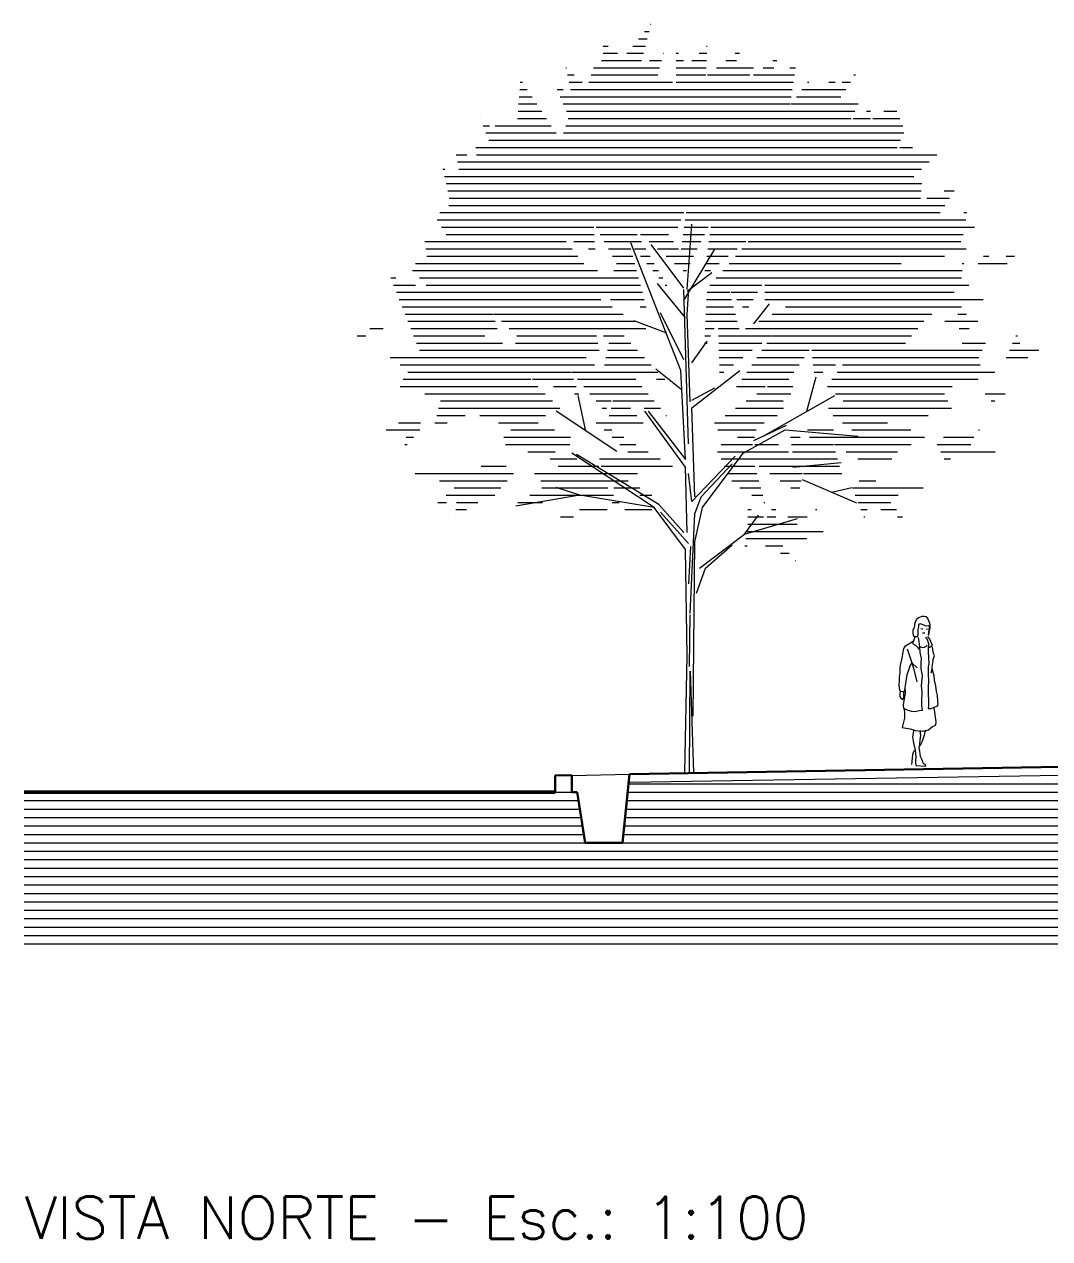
# Model space of a CAD drawing. Extents: x 1009 to 1343, y -172900 to 201.
# Drawn here: x 1212.1 to 1224.27, y -102.67 to -88.26 of the extents above; entities that cross this region are included whole.
import ezdxf

# ---------------------------------------------------------------- set-up
doc = ezdxf.new("R2010")
doc.units = 0
doc.header["$LTSCALE"] = 0.5
doc.layers.get('0').update_dxf_attribs({"linetype": 'CONTINUOUS'})
for name, color, linetype, lineweight in [('Punta 01', 6, 'CONTINUOUS', 9), ('Punta 015', 64, 'CONTINUOUS', 13), ('Punta 03', 171, 'CONTINUOUS', 30), ('Punta 05', 52, 'CONTINUOUS', 50), ('Tratamiento pisos', 251, 'CONTINUOUS', 9)]:
    doc.layers.add(name, color=color, linetype=linetype, lineweight=lineweight)
doc.styles.add('Texto 5 mm', font='simplex.shx', dxfattribs={"height": 0.5})

# ---------------------------------------------------------------- blocks, each defined once
blk = doc.blocks.new('*X61')
at = {"color": 0, "linetype": 'ByBlock'}
for p, q in [((7.465, 14.3), (7.472, 14.3)), ((7.302, 14.1), (7.42, 14.1)), ((7.384, 14.2), (7.446, 14.2)), ((6.81, 14), (6.88, 14)), ((7.22, 14), (7.395, 14)), ((8.238, 14), (8.248, 14)), ((6.788, 13.8), (7.343, 13.8)), ((6.81, 13.9), (7.01, 13.9)), ((7.138, 13.9), (7.369, 13.9)), ((7.453, 13.8), (7.618, 13.8)), ((7.64, 13.9), (7.646, 13.9)), ((7.819, 13.9), (7.852, 13.9)), ((7.819, 13.8), (7.922, 13.8)), ((8.038, 13.8), (8.238, 13.8)), ((8.138, 13.9), (8.243, 13.9)), ((8.506, 13.8), (8.651, 13.8)), ((8.634, 13.9), (8.693, 13.9)), ((9.156, 13.8), (9.211, 13.8)), ((6.296, 13.7), (6.305, 13.7)), ((6.318, 13.6), (6.413, 13.6)), ((6.646, 13.6), (7.567, 13.6)), ((6.677, 13.7), (7.589, 13.7)), ((7.819, 13.7), (8.233, 13.7)), ((7.819, 13.6), (8.228, 13.6)), ((8.251, 13.6), (8.838, 13.6)), ((8.379, 13.7), (8.888, 13.7)), ((8.889, 13.6), (9.453, 13.6)), ((9.023, 13.7), (9.17, 13.7)), ((9.389, 13.7), (9.468, 13.7)), ((10.272, 13.6), (10.294, 13.6)), ((5.668, 13.5), (5.697, 13.5)), ((6.341, 13.5), (6.52, 13.5)), ((6.616, 13.5), (7.767, 13.5)), ((7.819, 13.5), (9.438, 13.5)), ((9.632, 13.5), (9.652, 13.5)), ((9.929, 13.5), (10.013, 13.5)), ((10.112, 13.5), (10.228, 13.5)), ((5.653, 13.3), (5.83, 13.3)), ((5.661, 13.4), (5.763, 13.4)), ((6.175, 13.4), (6.259, 13.4)), ((6.218, 13.3), (9.407, 13.3)), ((6.363, 13.4), (9.422, 13.4)), ((9.483, 13.3), (10.095, 13.3)), ((9.557, 13.4), (10.161, 13.4)), ((5.637, 13.1), (5.963, 13.1)), ((5.645, 13.2), (5.896, 13.2)), ((6.261, 13.2), (9.392, 13.2)), ((6.304, 13.1), (10.285, 13.1)), ((9.408, 13.2), (10.335, 13.2)), ((10.448, 13.1), (10.504, 13.1)), ((10.685, 13.1), (10.865, 13.1)), ((5.113, 13), (5.114, 13)), ((5.63, 13), (6.03, 13)), ((6.329, 13), (10.235, 13)), ((10.263, 13), (10.504, 13)), ((10.535, 13), (10.907, 13)), ((5.153, 12.9), (5.243, 12.9)), ((5.193, 12.8), (6.163, 12.8)), ((5.322, 12.9), (6.096, 12.9)), ((6.263, 12.8), (10.964, 12.8)), ((6.296, 12.9), (10.948, 12.9)), ((5.053, 12.6), (10.873, 12.6)), ((5.233, 12.7), (10.918, 12.7)), ((10.908, 12.6), (11.084, 12.6)), ((4.784, 12.5), (4.931, 12.5)), ((5.062, 12.5), (11.419, 12.5)), ((4.6, 12.3), (4.626, 12.3)), ((4.801, 12.4), (11.314, 12.4)), ((4.817, 12.3), (11.208, 12.3)), ((4.621, 12.2), (11.102, 12.2)), ((4.643, 12.1), (11.21, 12.1)), ((4.665, 12), (11.202, 12)), ((11.522, 12), (11.658, 12)), ((4.68, 11.8), (11.531, 11.8)), ((4.687, 11.9), (11.195, 11.9)), ((11.282, 11.9), (11.595, 11.9)), ((4.519, 11.6), (7.885, 11.6)), ((4.556, 11.7), (7.928, 11.7)), ((7.943, 11.6), (8.311, 11.6)), ((7.956, 11.7), (11.467, 11.7)), ((8.312, 11.6), (11.82, 11.6)), ((11.79, 11.7), (11.835, 11.7)), ((4.581, 11.5), (6.684, 11.5)), ((4.644, 11.4), (6.689, 11.4)), ((6.715, 11.5), (7.842, 11.5)), ((6.772, 11.4), (7.283, 11.4)), ((7.328, 11.4), (7.714, 11.4)), ((7.917, 11.4), (8.211, 11.4)), ((7.93, 11.5), (8.261, 11.5)), ((8.285, 11.4), (11.782, 11.4)), ((8.299, 11.5), (11.937, 11.5)), ((4.351, 11.3), (6.301, 11.3)), ((6.408, 11.3), (6.694, 11.3)), ((6.828, 11.3), (7.342, 11.3)), ((7.445, 11.3), (7.782, 11.3)), ((7.903, 11.3), (8.161, 11.3)), ((8.271, 11.3), (8.784, 11.3)), ((8.815, 11.3), (11.751, 11.3)), ((4.364, 11.2), (6.382, 11.2)), ((4.378, 11.1), (6.463, 11.1)), ((6.608, 11.2), (6.7, 11.2)), ((6.885, 11.2), (7.196, 11.2)), ((6.942, 11.1), (7.222, 11.1)), ((7.244, 11.2), (7.4, 11.2)), ((7.328, 11.1), (7.459, 11.1)), ((7.563, 11.2), (7.851, 11.2)), ((7.681, 11.1), (8.061, 11.1)), ((7.89, 11.2), (8.111, 11.2)), ((8.243, 11.1), (8.538, 11.1)), ((8.257, 11.2), (8.661, 11.2)), ((8.638, 11.1), (11.525, 11.1)), ((8.726, 11.2), (11.823, 11.2)), ((12.065, 11.1), (12.137, 11.1)), ((12.378, 11.1), (12.492, 11.1)), ((4.18, 10.9), (6.735, 10.9)), ((4.221, 11), (6.544, 11)), ((6.961, 10.9), (7.274, 10.9)), ((6.998, 11), (7.248, 11)), ((7.413, 11), (7.517, 11)), ((7.497, 10.9), (7.576, 10.9)), ((7.799, 11), (8.011, 11)), ((7.917, 10.9), (7.961, 10.9)), ((8.216, 10.9), (8.292, 10.9)), ((8.229, 11), (8.415, 11)), ((8.462, 10.9), (11.771, 10.9)), ((8.55, 11), (10.926, 11)), ((11.77, 11), (11.793, 11)), ((11.99, 11), (12.392, 11)), ((3.878, 10.8), (3.948, 10.8)), ((4.274, 10.8), (7.301, 10.8)), ((7.581, 10.8), (7.634, 10.8)), ((8.374, 10.8), (11.76, 10.8)), ((3.918, 10.7), (4.219, 10.7)), ((3.957, 10.6), (7.353, 10.6)), ((4.368, 10.7), (7.327, 10.7)), ((7.666, 10.7), (7.693, 10.7)), ((7.75, 10.6), (7.752, 10.6)), ((8.246, 10.6), (8.559, 10.6)), ((8.285, 10.7), (9.004, 10.7)), ((8.579, 10.6), (8.944, 10.6)), ((9.043, 10.7), (11.86, 10.7)), ((9.043, 10.6), (11.658, 10.6)), ((3.997, 10.5), (6.782, 10.5)), ((4.037, 10.4), (6.936, 10.4)), ((6.914, 10.5), (7.379, 10.5)), ((7.325, 10.4), (7.405, 10.4)), ((8.236, 10.4), (8.611, 10.4)), ((8.241, 10.5), (8.585, 10.5)), ((8.657, 10.5), (8.884, 10.5)), ((8.736, 10.4), (8.824, 10.4)), ((9.043, 10.5), (12.057, 10.5)), ((9.328, 10.4), (11.759, 10.4)), ((4.076, 10.3), (5.289, 10.3)), ((5.3, 10.3), (7.09, 10.3)), ((8.23, 10.3), (8.637, 10.3)), ((9.145, 10.3), (11.349, 10.3)), ((11.711, 10.3), (11.827, 10.3)), ((3.592, 10.1), (3.776, 10.1)), ((4.116, 10.2), (5.319, 10.2)), ((4.155, 10.1), (5.35, 10.1)), ((5.406, 10.2), (7.245, 10.2)), ((5.512, 10.1), (6.702, 10.1)), ((6.702, 10.1), (7.399, 10.1)), ((8.22, 10.1), (8.346, 10.1)), ((8.225, 10.2), (8.396, 10.2)), ((8.4, 10.2), (8.663, 10.2)), ((8.402, 10.1), (8.689, 10.1)), ((8.778, 10.1), (11.156, 10.1)), ((8.962, 10.2), (11.241, 10.2)), ((11.529, 10.2), (11.984, 10.2)), ((11.729, 10.1), (11.865, 10.1)), ((3.415, 10), (3.533, 10)), ((4.195, 10), (5.176, 10)), ((4.234, 9.9), (5.421, 9.9)), ((5.602, 9.9), (6.739, 9.9)), ((5.618, 10), (6.721, 10)), ((6.815, 10), (7.102, 10)), ((6.89, 9.9), (7.195, 9.9)), ((8.21, 9.9), (8.246, 9.9)), ((8.215, 10), (8.296, 10)), ((8.405, 10), (9.132, 10)), ((8.408, 9.9), (9.002, 9.9)), ((9.072, 9.9), (10.986, 9.9)), ((9.141, 10), (11.071, 10)), ((11.767, 9.9), (12.093, 9.9)), ((12.464, 9.9), (12.564, 9.9)), ((12.508, 10), (12.534, 10)), ((4.274, 9.8), (6.758, 9.8)), ((6.87, 9.8), (7.288, 9.8)), ((8.411, 9.8), (8.871, 9.8)), ((9.002, 9.8), (9.658, 9.8)), ((9.692, 9.8), (12.046, 9.8)), ((12.421, 9.8), (12.826, 9.8)), ((3.869, 9.7), (6.579, 9.7)), ((4.011, 9.6), (6.693, 9.6)), ((6.83, 9.6), (7.475, 9.6)), ((6.85, 9.7), (7.382, 9.7)), ((8.414, 9.7), (8.74, 9.7)), ((8.416, 9.6), (8.61, 9.6)), ((8.863, 9.6), (9.517, 9.6)), ((8.933, 9.7), (9.587, 9.7)), ((9.703, 9.7), (11.999, 9.7)), ((9.713, 9.6), (10.021, 9.6)), ((10.116, 9.6), (12.019, 9.6)), ((12.377, 9.7), (12.676, 9.7)), ((4.052, 9.4), (5.812, 9.4)), ((4.113, 9.5), (6.365, 9.5)), ((5.836, 9.4), (6.403, 9.4)), ((6.375, 9.5), (6.808, 9.5)), ((6.459, 9.4), (7.261, 9.4)), ((6.81, 9.5), (7.568, 9.5)), ((7.549, 9.4), (7.662, 9.4)), ((8.419, 9.5), (8.479, 9.5)), ((8.725, 9.4), (9.375, 9.4)), ((8.794, 9.5), (9.446, 9.5)), ((9.724, 9.5), (9.847, 9.5)), ((9.971, 9.4), (11.99, 9.4)), ((10.043, 9.5), (12.219, 9.5)), ((4.011, 9.3), (5.912, 9.3)), ((6.127, 9.3), (6.441, 9.3)), ((6.544, 9.3), (7.346, 9.3)), ((8.655, 9.3), (9.051, 9.3)), ((9.079, 9.3), (9.429, 9.3)), ((9.908, 9.3), (11.63, 9.3)), ((4.349, 9.2), (6.012, 9.2)), ((4.567, 9.1), (6.112, 9.1)), ((6.417, 9.2), (6.478, 9.2)), ((6.629, 9.2), (7.432, 9.2)), ((6.713, 9.1), (6.924, 9.1)), ((6.946, 9.1), (7.517, 9.1)), ((8.787, 9.1), (9.296, 9.1)), ((8.933, 9.2), (9.404, 9.2)), ((10.018, 9.2), (11.523, 9.2)), ((10.128, 9.1), (11.573, 9.1)), ((12.086, 9.2), (12.361, 9.2)), ((12.171, 9.1), (12.222, 9.1)), ((4.514, 8.9), (4.906, 8.9)), ((4.54, 9), (6.212, 9)), ((5.107, 8.9), (6.017, 8.9)), ((6.798, 9), (6.857, 9)), ((6.896, 8.9), (7.275, 8.9)), ((6.921, 9), (7.188, 9)), ((7.38, 9), (7.602, 9)), ((7.679, 8.9), (7.687, 8.9)), ((8.495, 8.9), (9.216, 8.9)), ((8.641, 9), (9.304, 9)), ((9.924, 9), (11.623, 9)), ((9.987, 8.9), (11.299, 8.9)), ((3.985, 8.8), (4.29, 8.8)), ((4.488, 8.8), (4.656, 8.8)), ((5.367, 8.8), (5.915, 8.8)), ((6.714, 8.8), (7.362, 8.8)), ((8.349, 8.8), (9.035, 8.8)), ((10.116, 8.8), (10.736, 8.8)), ((3.818, 8.7), (4.281, 8.7)), ((4.094, 8.6), (4.194, 8.6)), ((5.439, 8.6), (6.361, 8.6)), ((5.539, 8.7), (6.138, 8.7)), ((6.824, 8.7), (6.93, 8.7)), ((6.934, 8.6), (7.097, 8.6)), ((8.395, 8.7), (8.925, 8.7)), ((8.667, 8.6), (8.9, 8.6)), ((9.398, 8.6), (9.53, 8.6)), ((9.631, 8.7), (9.993, 8.7)), ((9.661, 8.6), (11.249, 8.6)), ((10.244, 8.7), (11.058, 8.7)), ((11.511, 8.6), (11.928, 8.6)), ((11.994, 8.7), (12.006, 8.7)), ((4.072, 8.5), (4.107, 8.5)), ((5.465, 8.5), (6.353, 8.5)), ((5.773, 8.4), (6.15, 8.4)), ((7.044, 8.5), (7.265, 8.5)), ((7.153, 8.4), (7.433, 8.4)), ((8.389, 8.4), (9.373, 8.4)), ((8.439, 8.5), (8.875, 8.5)), ((8.907, 8.5), (9.233, 8.5)), ((9.412, 8.5), (9.991, 8.5)), ((9.425, 8.4), (10.02, 8.4)), ((10.004, 8.5), (11.063, 8.5)), ((10.166, 8.4), (10.877, 8.4)), ((11.422, 8.5), (11.89, 8.5)), ((11.472, 8.4), (12.224, 8.4)), ((6.08, 8.3), (6.45, 8.3)), ((6.763, 8.3), (7.601, 8.3)), ((8.439, 8.3), (10.049, 8.3)), ((10.328, 8.3), (10.8, 8.3)), ((11.522, 8.3), (11.607, 8.3)), ((4.216, 8.1), (5.572, 8.1)), ((5.129, 8.2), (5.474, 8.2)), ((5.865, 8.1), (7.286, 8.1)), ((6.192, 8.2), (6.75, 8.2)), ((6.785, 8.2), (7.769, 8.2)), ((8.489, 8.2), (8.907, 8.2)), ((8.539, 8.1), (8.934, 8.1)), ((8.968, 8.2), (10.077, 8.2)), ((9.113, 8.1), (9.559, 8.1)), ((9.58, 8.1), (10.106, 8.1)), ((4.553, 8), (5.486, 8)), ((4.756, 7.9), (5.4, 7.9)), ((5.953, 8), (7.156, 8)), ((5.965, 7.9), (6.876, 7.9)), ((6.96, 7.9), (7.32, 7.9)), ((8.59, 8), (8.961, 8)), ((8.699, 7.9), (8.988, 7.9)), ((9.258, 8), (9.544, 8)), ((9.403, 7.9), (9.528, 7.9)), ((10.253, 7.9), (11.229, 7.9)), ((10.348, 8), (10.578, 8)), ((4.643, 7.8), (5.241, 7.8)), ((5.241, 7.8), (5.315, 7.8)), ((5.798, 7.8), (6.953, 7.8)), ((7.319, 7.8), (7.485, 7.8)), ((8.866, 7.8), (9.015, 7.8)), ((10.292, 7.8), (10.887, 7.8)), ((4.53, 7.7), (4.65, 7.7)), ((4.777, 7.6), (4.926, 7.6)), ((4.785, 7.7), (5.083, 7.7)), ((5.632, 7.7), (5.976, 7.7)), ((6.485, 7.6), (6.867, 7.6)), ((6.936, 7.7), (7.031, 7.7)), ((7.109, 7.6), (7.482, 7.6)), ((8.808, 7.6), (8.856, 7.6)), ((9.032, 7.7), (9.042, 7.7)), ((9.138, 7.6), (9.194, 7.6)), ((9.745, 7.6), (9.764, 7.6)), ((10.332, 7.7), (10.786, 7.7)), ((10.371, 7.6), (10.459, 7.6)), ((10.648, 7.6), (10.864, 7.6)), ((4.768, 7.5), (4.769, 7.5)), ((6.223, 7.5), (6.403, 7.5)), ((8.808, 7.5), (9.027, 7.5)), ((8.808, 7.4), (9.491, 7.4)), ((9.078, 7.5), (9.194, 7.5)), ((9.36, 7.5), (9.627, 7.5)), ((10.41, 7.5), (10.426, 7.5)), ((10.878, 7.5), (10.943, 7.5)), ((8.795, 7.3), (9.851, 7.3)), ((8.768, 7.1), (8.801, 7.1)), ((8.782, 7.2), (9.626, 7.2)), ((9.054, 7.1), (9.292, 7.1)), ((9.261, 7), (9.381, 7)), ((9.469, 6.9), (9.471, 6.9))]:
    blk.add_line(p, q, dxfattribs=at)

msp = doc.modelspace()

# ---------------------------------------------------------------- linework, layer by layer
at = {"layer": 'Punta 01'}
for p, q in [((1219.967, -91.41), (1220.023, -90.634)), ((1219.893, -92.371), (1219.302, -90.856)), ((1219.93, -91.392), (1219.542, -90.875)), ((1219.93, -91.54), (1220.299, -90.93)), ((1219.948, -91.743), (1219.616, -91.336)), ((1219.967, -91.429), (1220.262, -91.207)), ((1219.985, -93.239), (1219.93, -91.41)), ((1219.967, -91.706), (1219.985, -91.466)), ((1220.761, -91.817), (1220.946, -91.577)), ((1219.727, -91.928), (1219.339, -91.78)), ((1219.93, -92.242), (1219.653, -91.687)), ((1220.004, -92.74), (1219.967, -91.706)), ((1220.023, -92.278), (1220.207, -92.02)), ((1219.893, -92.592), (1219.597, -92.352)), ((1219.948, -93.424), (1219.893, -92.371)), ((1220.023, -92.814), (1220.595, -92.371)), ((1221.389, -92.851), (1221.5, -92.445)), ((1220.023, -92.722), (1220.299, -92.574)), ((1218.767, -93.091), (1218.674, -92.666)), ((1220.872, -93.147), (1221.721, -92.666)), ((1219.136, -93.331), (1218.416, -92.851)), ((1219.948, -93.516), (1219.468, -92.851)), ((1219.505, -92.851), (1219.948, -93.424)), ((1220.059, -93.867), (1220.023, -92.814)), ((1220.632, -93.349), (1221.13, -93.073)), ((1220.761, -93.202), (1221.149, -93.017)), ((1221.13, -93.073), (1221.998, -93.147)), ((1219.579, -93.996), (1218.601, -93.349)), ((1220.151, -93.996), (1220.632, -93.349)), ((1219.634, -93.959), (1218.656, -93.368)), ((1220.023, -93.922), (1220.539, -93.386)), ((1220.133, -93.867), (1220.502, -93.479)), ((1221.223, -93.516), (1221.795, -93.461)), ((1219.967, -94.292), (1219.948, -93.516)), ((1220.023, -93.922), (1219.985, -93.59)), ((1218.693, -93.849), (1218.416, -93.756)), ((1221.333, -93.664), (1221.979, -93.941)), ((1221.684, -93.812), (1221.924, -93.756)), ((1218.693, -93.849), (1217.936, -93.978)), ((1219.579, -93.996), (1218.693, -93.849)), ((1220.059, -94.07), (1220.133, -93.867)), ((1219.948, -94.495), (1219.579, -93.996)), ((1219.93, -94.292), (1219.634, -93.959)), ((1219.985, -94.421), (1219.653, -94.051)), ((1220.004, -95.252), (1220.059, -94.07)), ((1220.059, -94.402), (1220.151, -93.996)), ((1220.65, -94.31), (1220.816, -94.088)), ((1220.65, -94.31), (1221.278, -94.126)), ((1220.114, -94.716), (1220.65, -94.31)), ((1219.967, -95.751), (1219.948, -94.495)), ((1219.989, -94.899), (1220.011, -94.456)), ((1220.041, -96.471), (1220.059, -94.402)), ((1220.188, -94.716), (1220.502, -94.439)), ((1220.078, -95.012), (1220.188, -94.716)), ((1219.996, -95.882), (1220.004, -95.268)), ((1222.67, -95.361), (1222.666, -95.388)), ((1222.679, -95.346), (1222.67, -95.361)), ((1222.685, -95.329), (1222.679, -95.346)), ((1222.714, -95.306), (1222.685, -95.329)), ((1222.753, -95.287), (1222.714, -95.306)), ((1222.72, -95.389), (1222.729, -95.371)), ((1222.729, -95.371), (1222.766, -95.383)), ((1222.781, -95.287), (1222.753, -95.287)), ((1222.766, -95.383), (1222.793, -95.395)), ((1222.808, -95.293), (1222.781, -95.287)), ((1222.823, -95.313), (1222.808, -95.293)), ((1222.843, -95.36), (1222.823, -95.313)), ((1222.853, -95.387), (1222.843, -95.36)), ((1222.658, -95.431), (1222.647, -95.447)), ((1222.647, -95.447), (1222.648, -95.491)), ((1222.648, -95.491), (1222.655, -95.519)), ((1222.655, -95.519), (1222.665, -95.527)), ((1222.666, -95.401), (1222.658, -95.431)), ((1222.666, -95.388), (1222.666, -95.401)), ((1222.668, -95.527), (1222.684, -95.527)), ((1222.684, -95.527), (1222.702, -95.526)), ((1222.702, -95.526), (1222.712, -95.507)), ((1222.709, -95.445), (1222.719, -95.409)), ((1222.71, -95.472), (1222.709, -95.445)), ((1222.712, -95.507), (1222.71, -95.472)), ((1222.719, -95.409), (1222.72, -95.389)), ((1222.743, -95.431), (1222.766, -95.434)), ((1222.763, -95.484), (1222.79, -95.484)), ((1222.793, -95.395), (1222.812, -95.4)), ((1222.804, -95.434), (1222.821, -95.438)), ((1222.812, -95.4), (1222.831, -95.397)), ((1222.838, -95.542), (1222.826, -95.524)), ((1222.831, -95.397), (1222.839, -95.401)), ((1222.834, -95.505), (1222.841, -95.446)), ((1222.836, -95.513), (1222.834, -95.505)), ((1222.836, -95.513), (1222.846, -95.448)), ((1222.844, -95.413), (1222.839, -95.401)), ((1222.841, -95.446), (1222.844, -95.413)), ((1222.85, -95.419), (1222.846, -95.448)), ((1222.85, -95.419), (1222.853, -95.409)), ((1222.853, -95.409), (1222.853, -95.387)), ((1222.536, -95.685), (1222.546, -95.661)), ((1222.546, -95.661), (1222.561, -95.637)), ((1222.561, -95.637), (1222.62, -95.601)), ((1222.62, -95.601), (1222.649, -95.581)), ((1222.67, -95.535), (1222.641, -95.609)), ((1222.641, -95.609), (1222.679, -95.63)), ((1222.679, -95.63), (1222.702, -95.652)), ((1222.702, -95.652), (1222.721, -95.681)), ((1222.709, -95.538), (1222.717, -95.585)), ((1222.717, -95.585), (1222.725, -95.649)), ((1222.725, -95.649), (1222.728, -95.717)), ((1222.729, -95.644), (1222.758, -95.656)), ((1222.758, -95.656), (1222.784, -95.652)), ((1222.784, -95.652), (1222.803, -95.646)), ((1222.796, -95.535), (1222.816, -95.561)), ((1222.803, -95.646), (1222.817, -95.627)), ((1222.816, -95.561), (1222.831, -95.608)), ((1222.831, -95.608), (1222.827, -95.672)), ((1222.827, -95.672), (1222.827, -95.705)), ((1222.832, -95.666), (1222.841, -95.658)), ((1222.848, -95.557), (1222.838, -95.542)), ((1222.841, -95.658), (1222.858, -95.645)), ((1222.882, -95.634), (1222.848, -95.557)), ((1222.858, -95.645), (1222.882, -95.634)), ((1222.883, -95.685), (1222.879, -95.649)), ((1219.942, -97.139), (1219.967, -95.751)), ((1222.506, -95.85), (1222.52, -95.783)), ((1222.52, -95.783), (1222.527, -95.736)), ((1222.527, -95.736), (1222.536, -95.685)), ((1222.581, -95.672), (1222.632, -95.825)), ((1222.728, -95.717), (1222.747, -95.788)), ((1222.747, -95.788), (1222.742, -95.838)), ((1222.827, -95.705), (1222.831, -95.778)), ((1222.831, -95.778), (1222.835, -95.85)), ((1222.882, -95.859), (1222.889, -95.812)), ((1222.893, -95.723), (1222.883, -95.685)), ((1222.889, -95.812), (1222.89, -95.794)), ((1222.89, -95.794), (1222.904, -95.755)), ((1222.904, -95.755), (1222.893, -95.723)), ((1219.996, -97.139), (1220.004, -95.936)), ((1220.004, -95.936), (1220.042, -97.139)), ((1222.495, -95.962), (1222.498, -95.895)), ((1222.498, -95.895), (1222.506, -95.85)), ((1222.598, -95.915), (1222.574, -95.981)), ((1222.615, -95.867), (1222.598, -95.915)), ((1222.638, -95.833), (1222.615, -95.867)), ((1222.632, -95.825), (1222.653, -95.9)), ((1222.633, -95.836), (1222.698, -95.898)), ((1222.653, -95.9), (1222.695, -96.063)), ((1222.742, -95.838), (1222.743, -95.911)), ((1222.743, -95.911), (1222.758, -95.989)), ((1222.83, -95.885), (1222.829, -95.981)), ((1222.835, -95.85), (1222.83, -95.885)), ((1222.863, -95.955), (1222.873, -95.933)), ((1222.873, -95.933), (1222.878, -95.896)), ((1222.878, -95.896), (1222.882, -95.859)), ((1222.884, -95.938), (1222.878, -95.903)), ((1222.9, -95.992), (1222.884, -95.938)), ((1222.483, -96.1), (1222.488, -96.05)), ((1222.491, -96.166), (1222.483, -96.1)), ((1222.488, -96.01), (1222.495, -95.962)), ((1222.488, -96.05), (1222.488, -96.01)), ((1222.563, -96.054), (1222.546, -96.181)), ((1222.574, -95.981), (1222.563, -96.054)), ((1222.758, -95.989), (1222.746, -96.11)), ((1222.831, -96.041), (1222.827, -96.138)), ((1222.829, -95.981), (1222.831, -96.041)), ((1222.905, -96.043), (1222.9, -95.992)), ((1222.918, -96.11), (1222.905, -96.043)), ((1222.504, -96.177), (1222.491, -96.166)), ((1222.492, -96.201), (1222.491, -96.238)), ((1222.491, -96.238), (1222.503, -96.257)), ((1222.497, -96.178), (1222.492, -96.201)), ((1222.528, -96.181), (1222.504, -96.177)), ((1222.546, -96.181), (1222.528, -96.181)), ((1222.541, -96.225), (1222.539, -96.186)), ((1222.54, -96.252), (1222.541, -96.225)), ((1222.549, -96.263), (1222.558, -96.203)), ((1222.558, -96.203), (1222.554, -96.123)), ((1222.746, -96.11), (1222.755, -96.186)), ((1222.755, -96.186), (1222.751, -96.296)), ((1222.827, -96.138), (1222.829, -96.204)), ((1222.829, -96.204), (1222.832, -96.29)), ((1222.929, -96.177), (1222.918, -96.11)), ((1222.939, -96.225), (1222.929, -96.177)), ((1222.942, -96.291), (1222.939, -96.225)), ((1222.503, -96.257), (1222.523, -96.275)), ((1222.523, -96.275), (1222.54, -96.252)), ((1222.536, -96.336), (1222.549, -96.263)), ((1222.541, -96.38), (1222.536, -96.336)), ((1222.58, -96.401), (1222.541, -96.38)), ((1222.545, -96.383), (1222.548, -96.439)), ((1222.751, -96.296), (1222.75, -96.346)), ((1222.75, -96.346), (1222.756, -96.404)), ((1222.833, -96.339), (1222.83, -96.38)), ((1222.83, -96.38), (1222.864, -96.378)), ((1222.832, -96.29), (1222.833, -96.339)), ((1222.864, -96.378), (1222.899, -96.365)), ((1222.899, -96.365), (1222.935, -96.351)), ((1222.909, -96.423), (1222.899, -96.373)), ((1222.935, -96.351), (1222.949, -96.338)), ((1222.949, -96.338), (1222.942, -96.291)), ((1222.548, -96.493), (1222.537, -96.541)), ((1222.548, -96.439), (1222.548, -96.493)), ((1222.634, -96.414), (1222.58, -96.401)), ((1222.673, -96.418), (1222.634, -96.414)), ((1222.724, -96.407), (1222.673, -96.418)), ((1222.756, -96.404), (1222.724, -96.407)), ((1222.914, -96.481), (1222.909, -96.423)), ((1222.924, -96.539), (1222.914, -96.481)), ((1222.537, -96.541), (1222.522, -96.606)), ((1222.522, -96.606), (1222.614, -96.622)), ((1222.614, -96.622), (1222.678, -96.639)), ((1222.652, -96.664), (1222.644, -96.722)), ((1222.659, -96.635), (1222.652, -96.664)), ((1222.678, -96.639), (1222.741, -96.647)), ((1222.737, -96.652), (1222.732, -96.639)), ((1222.737, -96.673), (1222.737, -96.652)), ((1222.742, -96.702), (1222.737, -96.673)), ((1222.741, -96.647), (1222.807, -96.64)), ((1222.791, -96.658), (1222.78, -96.695)), ((1222.8, -96.637), (1222.791, -96.658)), ((1222.807, -96.64), (1222.834, -96.633)), ((1222.834, -96.633), (1222.881, -96.595)), ((1222.881, -96.595), (1222.918, -96.578)), ((1222.918, -96.578), (1222.924, -96.539)), ((1222.644, -96.722), (1222.65, -96.767)), ((1222.65, -96.767), (1222.659, -96.812)), ((1222.659, -96.812), (1222.67, -96.852)), ((1222.721, -96.845), (1222.728, -96.808)), ((1222.728, -96.808), (1222.735, -96.754)), ((1222.754, -96.781), (1222.729, -96.825)), ((1222.735, -96.754), (1222.742, -96.702)), ((1222.765, -96.745), (1222.754, -96.781)), ((1222.78, -96.695), (1222.765, -96.745)), ((1222.643, -96.93), (1222.633, -97.046)), ((1222.65, -96.902), (1222.643, -96.93)), ((1222.662, -96.879), (1222.65, -96.902)), ((1222.67, -96.852), (1222.68, -96.907)), ((1222.682, -96.958), (1222.678, -96.985)), ((1222.68, -96.907), (1222.682, -96.958)), ((1222.729, -96.887), (1222.721, -96.845)), ((1222.739, -96.948), (1222.729, -96.887)), ((1222.757, -96.99), (1222.739, -96.948)), ((1222.678, -96.985), (1222.677, -97.026)), ((1222.677, -97.026), (1222.682, -97.055)), ((1222.682, -97.055), (1222.798, -97.063)), ((1222.771, -97.027), (1222.757, -96.99)), ((1222.771, -97.027), (1222.793, -97.043)), ((1222.793, -97.043), (1222.798, -97.063)), ((1218.602, -97.173), (1219.285, -97.158))]:
    msp.add_line(p, q, dxfattribs=at)
at = {"layer": 'Punta 015'}
msp.add_line((1224.404, -97.173), (1219.287, -97.258), dxfattribs=at)
at = {"layer": 'Punta 03'}
for p, q in [((1224.402, -97.073), (1219.285, -97.158)), ((1218.602, -97.17), (1218.402, -97.173)), ((1218.402, -97.173), (1218.402, -97.373)), ((1218.602, -97.17), (1218.602, -97.373)), ((1219.285, -97.158), (1219.202, -97.973)), ((1218.602, -97.373), (1218.663, -97.373)), ((1218.663, -97.373), (1218.759, -97.973)), ((1218.759, -97.973), (1219.202, -97.973))]:
    msp.add_line(p, q, dxfattribs=at)
at = {"layer": 'Punta 05'}
msp.add_line((1212.102, -97.373), (1218.402, -97.373), dxfattribs=at)
at = {"layer": 'Tratamiento pisos'}
for p, q in [((1218.402, -97.373), (1218.602, -97.373)), ((1219.263, -97.373), (1269.902, -97.373)), ((1219.273, -97.273), (1269.902, -97.273)), ((1212.102, -97.473), (1218.679, -97.473)), ((1219.253, -97.473), (1269.902, -97.473)), ((1212.102, -97.573), (1218.695, -97.573)), ((1212.102, -97.673), (1218.711, -97.673)), ((1219.232, -97.673), (1269.902, -97.673)), ((1219.243, -97.573), (1269.902, -97.573)), ((1212.102, -97.773), (1218.727, -97.773)), ((1219.222, -97.773), (1269.902, -97.773)), ((1212.102, -97.873), (1218.743, -97.873)), ((1212.102, -97.973), (1269.902, -97.973)), ((1219.212, -97.873), (1269.902, -97.873)), ((1212.102, -98.073), (1269.902, -98.073)), ((1212.102, -98.173), (1269.902, -98.173)), ((1212.102, -98.273), (1269.902, -98.273)), ((1212.102, -98.373), (1269.902, -98.373)), ((1212.102, -98.473), (1269.902, -98.473)), ((1212.102, -98.573), (1269.902, -98.573)), ((1212.102, -98.673), (1269.902, -98.673)), ((1212.102, -98.773), (1269.902, -98.773)), ((1212.102, -98.873), (1269.902, -98.873)), ((1212.102, -98.973), (1269.902, -98.973)), ((1212.102, -99.073), (1269.902, -99.073)), ((1212.102, -99.173), (1269.902, -99.173))]:
    msp.add_line(p, q, dxfattribs=at)

# ---------------------------------------------------------------- block references
at = {"layer": 'Punta 01', "xscale": 0.8595038777145874, "yscale": 0.8595038777145874, "zscale": 0.8595038777145874}
msp.add_blockref('*X61', (1213.117, -100.553), dxfattribs=at)

# ---------------------------------------------------------------- texts
at = {"layer": 'Punta 05', "insert": (1212.108, -102.171), "char_height": 0.5, "width": 19.2769, "attachment_point": 1, "style": 'Texto 5 mm'}
msp.add_mtext('VISTA NORTE - Esc.: 1:100', dxfattribs=at)

doc.saveas('drawing.dxf')
